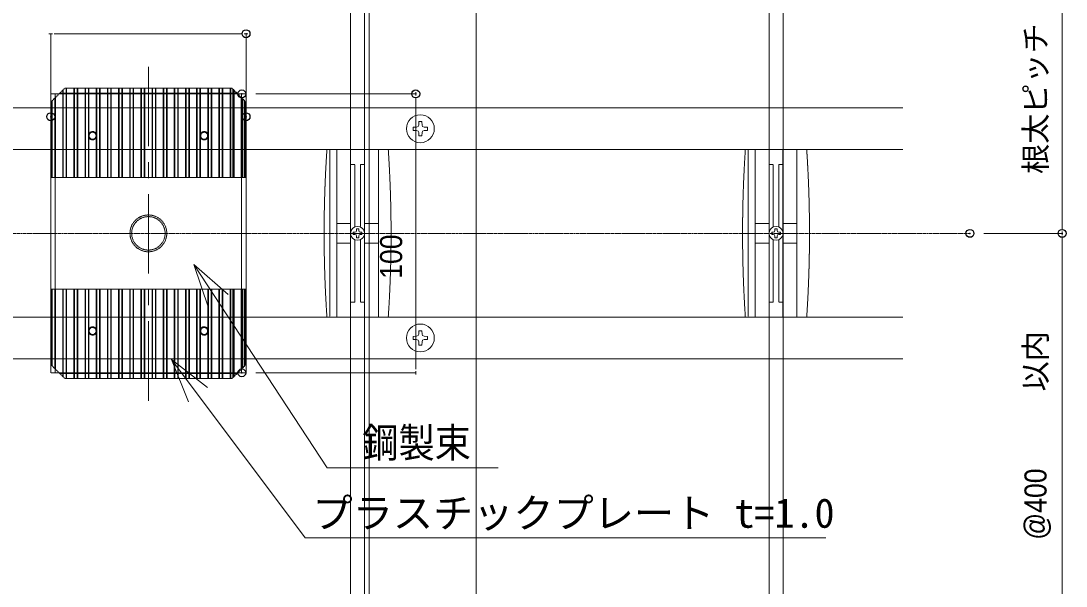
# Model space of a CAD drawing. Units: millimetres, scale not verified. Extents: x -12715 to 12220, y -3398 to 4210.
# Drawn here: x -3217.5 to -2842.8, y 3138.5 to 3341.1 of the extents above; entities that cross this region are included whole.
import ezdxf
from ezdxf.enums import TextEntityAlignment as Align

# ---------------------------------------------------------------- set-up
doc = ezdxf.new("R2010")
doc.units = ezdxf.units.MM
doc.header["$LTSCALE"] = 5.7
doc.header["$PDMODE"] = 32
doc.header["$PDSIZE"] = 2.85
doc.linetypes.add('CHAIN1', pattern=[8, 5, -1, 1, -1])
doc.linetypes.add('DASHED1', pattern=[1.8, 1.2, -0.6])
for name, color, linetype, lineweight in [('0-1_デッキ', 7, 'Continuous', 9), ('0-2_文字', 4, 'Continuous', 9), ('0-3_寸法', 7, 'Continuous', 9), ('0-4_一般', 4, 'Continuous', 9), ('0-5_根太', 4, 'Continuous', 9), ('0-6_ビス', 2, 'Continuous', 9), ('0-7_0', 7, 'Continuous', 9), ('0-B_WQCS', 4, 'Continuous', 9), ('0-C_束', 4, 'Continuous', 9)]:
    doc.layers.add(name, color=color, linetype=linetype, lineweight=lineweight)
doc.layers.add('0-8_DEFPOINTS', color=7, linetype='Continuous')
doc.styles.add('Osaka', font='')
doc.styles.add('ＭＳ ゴシック', font='')
doc.styles.get('Osaka').set_extended_font_data('Osaka')
doc.styles.get('ＭＳ ゴシック').set_extended_font_data('MS Gothic')

# ---------------------------------------------------------------- blocks, each defined once
blk = doc.blocks.new('_DOT')
at = {"layer": '0-7_0'}
for p, q in [((-20, 0), (-40, 0)), ((-10, 0), (10, 0))]:
    blk.add_line(p, q, dxfattribs=at)
blk = doc.blocks.new('グループ-301-1')
at = {"layer": '0-5_根太', "linetype": 'DASHED1'}
for p, q in [((-148038.6, 15598.7), (-126754.2, 15598.7)), ((-148038.6, 14998.7), (-126754.2, 14998.7)), ((-148038.6, 12598.7), (-126754.2, 12598.7)), ((-148038.6, 11998.7), (-126754.2, 11998.7))]:
    blk.add_line(p, q, dxfattribs=at)
at = {"layer": '0-5_根太', "linetype": 'CHAIN1'}
blk.add_line((-159793.2, 13798.7), (-125793.2, 13798.7), dxfattribs=at)
blk = doc.blocks.new('グループ-305-1')
at = {"layer": '0-6_ビス'}
for p, q in [((-133727.8, 12322.6), (-133707.5, 12332)), ((-133698.1, 12352.3), (-133707.5, 12332)), ((-133698.1, 12352.3), (-133697.4, 12399.9)), ((-133650.4, 12352.3), (-133641, 12332)), ((-133620.7, 12322.6), (-133641, 12332)), ((-133620.7, 12322.6), (-133573, 12321.9)), ((-133727.8, 12274.8), (-133775.5, 12275.5)), ((-133727.8, 12274.8), (-133707.5, 12265.4)), ((-133698.1, 12245.1), (-133707.5, 12265.4)), ((-133650.4, 12245.1), (-133651.1, 12197.5)), ((-133650.4, 12245.1), (-133641, 12265.4)), ((-133620.7, 12274.8), (-133641, 12265.4))]:
    blk.add_line(p, q, dxfattribs=at)
for points in [[(-133727.8, 12322.6), (-133775.5, 12321.9), (-133775.8, 12320.3), (-133776.1, 12318.8), (-133776.4, 12317.2), (-133776.7, 12315.7), (-133777, 12314.1), (-133777.2, 12312.6), (-133777.4, 12311), (-133777.6, 12309.5), (-133777.7, 12308), (-133777.8, 12306.4), (-133777.9, 12304.9), (-133778, 12303.3), (-133778.1, 12301.8), (-133778.1, 12300.2), (-133778.1, 12298.7), (-133778.1, 12297.2), (-133778.1, 12295.6), (-133778, 12294.1), (-133777.9, 12292.5), (-133777.8, 12291), (-133777.7, 12289.4), (-133777.6, 12287.9), (-133777.4, 12286.4), (-133777.2, 12284.8), (-133777, 12283.3), (-133776.7, 12281.7), (-133776.4, 12280.2), (-133776.1, 12278.6), (-133775.8, 12277.1), (-133775.5, 12275.5)], [(-133650.4, 12352.3), (-133651.1, 12399.9), (-133652.6, 12400.3), (-133654.2, 12400.6), (-133655.7, 12400.9), (-133657.3, 12401.2), (-133658.8, 12401.4), (-133660.3, 12401.6), (-133661.9, 12401.8), (-133663.4, 12402), (-133665, 12402.2), (-133666.5, 12402.3), (-133668.1, 12402.4), (-133669.6, 12402.5), (-133671.2, 12402.5), (-133672.7, 12402.6), (-133674.2, 12402.6), (-133675.8, 12402.6), (-133677.3, 12402.5), (-133678.9, 12402.5), (-133680.4, 12402.4), (-133682, 12402.3), (-133683.5, 12402.2), (-133685, 12402), (-133686.6, 12401.8), (-133688.1, 12401.6), (-133689.7, 12401.4), (-133691.2, 12401.2), (-133692.8, 12400.9), (-133694.3, 12400.6), (-133695.8, 12400.3), (-133697.4, 12399.9)], [(-133620.7, 12274.8), (-133573, 12275.5), (-133572.7, 12277.1), (-133572.3, 12278.6), (-133572, 12280.2), (-133571.8, 12281.7), (-133571.5, 12283.3), (-133571.3, 12284.8), (-133571.1, 12286.4), (-133570.9, 12287.9), (-133570.8, 12289.4), (-133570.6, 12291), (-133570.5, 12292.5), (-133570.5, 12294.1), (-133570.4, 12295.6), (-133570.4, 12297.2), (-133570.4, 12298.7), (-133570.4, 12300.2), (-133570.4, 12301.8), (-133570.5, 12303.3), (-133570.5, 12304.9), (-133570.6, 12306.4), (-133570.8, 12308), (-133570.9, 12309.5), (-133571.1, 12311), (-133571.3, 12312.6), (-133571.5, 12314.1), (-133571.8, 12315.7), (-133572, 12317.2), (-133572.3, 12318.8), (-133572.7, 12320.3), (-133573, 12321.9)], [(-133698.1, 12245.1), (-133697.4, 12197.5), (-133695.8, 12197.1), (-133694.3, 12196.8), (-133692.8, 12196.5), (-133691.2, 12196.2), (-133689.7, 12196), (-133688.1, 12195.8), (-133686.6, 12195.6), (-133685, 12195.4), (-133683.5, 12195.2), (-133682, 12195.1), (-133680.4, 12195), (-133678.9, 12194.9), (-133677.3, 12194.9), (-133675.8, 12194.8), (-133674.2, 12194.8), (-133672.7, 12194.8), (-133671.2, 12194.9), (-133669.6, 12194.9), (-133668.1, 12195), (-133666.5, 12195.1), (-133665, 12195.2), (-133663.4, 12195.4), (-133661.9, 12195.6), (-133660.3, 12195.8), (-133658.8, 12196), (-133657.3, 12196.2), (-133655.7, 12196.5), (-133654.2, 12196.8), (-133652.6, 12197.1), (-133651.1, 12197.5)]]:
    blk.add_lwpolyline(points, dxfattribs=at)
blk.add_circle((-133674.2, 12298.7), 200, dxfattribs=at)
blk = doc.blocks.new('グループ-306-1')
at = {"layer": '0-6_ビス'}
for p, q in [((-133727.8, 15322.6), (-133775.5, 15321.9)), ((-133727.8, 15322.6), (-133707.5, 15332)), ((-133698.1, 15352.3), (-133707.5, 15332)), ((-133650.4, 15352.3), (-133651.1, 15399.9)), ((-133650.4, 15352.3), (-133641, 15332)), ((-133620.7, 15322.6), (-133641, 15332)), ((-133727.8, 15274.8), (-133707.5, 15265.4)), ((-133698.1, 15245.1), (-133707.5, 15265.4)), ((-133698.1, 15245.1), (-133697.4, 15197.5)), ((-133650.4, 15245.1), (-133641, 15265.4)), ((-133620.7, 15274.8), (-133641, 15265.4)), ((-133620.7, 15274.8), (-133573, 15275.5))]:
    blk.add_line(p, q, dxfattribs=at)
for points in [[(-133727.8, 15274.8), (-133775.5, 15275.5), (-133775.8, 15277.1), (-133776.1, 15278.6), (-133776.4, 15280.2), (-133776.7, 15281.7), (-133777, 15283.3), (-133777.2, 15284.8), (-133777.4, 15286.4), (-133777.6, 15287.9), (-133777.7, 15289.4), (-133777.8, 15291), (-133777.9, 15292.5), (-133778, 15294.1), (-133778.1, 15295.6), (-133778.1, 15297.2), (-133778.1, 15298.7), (-133778.1, 15300.2), (-133778.1, 15301.8), (-133778, 15303.3), (-133777.9, 15304.9), (-133777.8, 15306.4), (-133777.7, 15308), (-133777.6, 15309.5), (-133777.4, 15311), (-133777.2, 15312.6), (-133777, 15314.1), (-133776.7, 15315.7), (-133776.4, 15317.2), (-133776.1, 15318.8), (-133775.8, 15320.3), (-133775.5, 15321.9)], [(-133698.1, 15352.3), (-133697.4, 15399.9), (-133695.8, 15400.3), (-133694.3, 15400.6), (-133692.8, 15400.9), (-133691.2, 15401.2), (-133689.7, 15401.4), (-133688.1, 15401.6), (-133686.6, 15401.8), (-133685, 15402), (-133683.5, 15402.2), (-133682, 15402.3), (-133680.4, 15402.4), (-133678.9, 15402.5), (-133677.3, 15402.5), (-133675.8, 15402.6), (-133674.2, 15402.6), (-133672.7, 15402.6), (-133671.2, 15402.5), (-133669.6, 15402.5), (-133668.1, 15402.4), (-133666.5, 15402.3), (-133665, 15402.2), (-133663.4, 15402), (-133661.9, 15401.8), (-133660.3, 15401.6), (-133658.8, 15401.4), (-133657.3, 15401.2), (-133655.7, 15400.9), (-133654.2, 15400.6), (-133652.6, 15400.3), (-133651.1, 15399.9)], [(-133620.7, 15322.6), (-133573, 15321.9), (-133572.7, 15320.3), (-133572.3, 15318.8), (-133572, 15317.2), (-133571.8, 15315.7), (-133571.5, 15314.1), (-133571.3, 15312.6), (-133571.1, 15311), (-133570.9, 15309.5), (-133570.8, 15308), (-133570.6, 15306.4), (-133570.5, 15304.9), (-133570.5, 15303.3), (-133570.4, 15301.8), (-133570.4, 15300.2), (-133570.4, 15298.7), (-133570.4, 15297.2), (-133570.4, 15295.6), (-133570.5, 15294.1), (-133570.5, 15292.5), (-133570.6, 15291), (-133570.8, 15289.4), (-133570.9, 15287.9), (-133571.1, 15286.4), (-133571.3, 15284.8), (-133571.5, 15283.3), (-133571.8, 15281.7), (-133572, 15280.2), (-133572.3, 15278.6), (-133572.7, 15277.1), (-133573, 15275.5)], [(-133650.4, 15245.1), (-133651.1, 15197.5), (-133652.6, 15197.1), (-133654.2, 15196.8), (-133655.7, 15196.5), (-133657.3, 15196.2), (-133658.8, 15196), (-133660.3, 15195.8), (-133661.9, 15195.6), (-133663.4, 15195.4), (-133665, 15195.2), (-133666.5, 15195.1), (-133668.1, 15195), (-133669.6, 15194.9), (-133671.2, 15194.9), (-133672.7, 15194.8), (-133674.2, 15194.8), (-133675.8, 15194.8), (-133677.3, 15194.9), (-133678.9, 15194.9), (-133680.4, 15195), (-133682, 15195.1), (-133683.5, 15195.2), (-133685, 15195.4), (-133686.6, 15195.6), (-133688.1, 15195.8), (-133689.7, 15196), (-133691.2, 15196.2), (-133692.8, 15196.5), (-133694.3, 15196.8), (-133695.8, 15197.1), (-133697.4, 15197.5)]]:
    blk.add_lwpolyline(points, dxfattribs=at)
blk.add_circle((-133674.2, 15298.7), 200, dxfattribs=at)
blk = doc.blocks.new('グループ-401-1')
at = {"layer": '0-B_WQCS'}
blk.add_line((16, -39.2), (16, -62.5), dxfattribs=at)
for points in [[(-39.2, -16), (-62.5, -16), (-62.5, 16), (-39.2, 16)], [(-16, 39.3), (-16, 62.5), (16, 62.5), (16, 39.3)], [(39.2, 16), (62.5, 16), (62.5, -16), (39.2, -16)], [(16, -62.5), (-16, -62.5), (-16, -39.2)]]:
    blk.add_lwpolyline(points, dxfattribs=at)
blk.add_circle((0, 0), 100, dxfattribs=at)
for centre, start, end in [((-39.2, 39.3), 270, 0), ((39.2, 39.3), 180, 270), ((-39.2, -39.2), 0, 90), ((39.2, -39.2), 90, 180)]:
    blk.add_arc(centre, 23.2, start, end, dxfattribs=at)
blk = doc.blocks.new('グループ-402-1')
at = {"layer": '0-B_WQCS'}
blk.add_blockref('グループ-401-1', (0, 0), dxfattribs=at)
blk = doc.blocks.new('グループ-403-1')
at = {"layer": '0-B_WQCS', "linetype": 'DASHED1'}
for p, q in [((440, 1200), (-440, 1200)), ((-299.7, 1200), (-299.7, -1200)), ((-99.7, 1200), (-99.7, 29.8)), ((99.7, 29.8), (99.7, 1200)), ((299.7, -1200), (299.7, 1200)), ((-400, 1193.3), (-400, -1193.3)), ((-99.7, 988.4), (-40, 988.4)), ((-40, 96), (-40, 988.4)), ((40, 988.4), (40, 96)), ((40, 988.4), (99.7, 988.4)), ((-99.7, 140), (-299.7, 140)), ((99.7, 140), (299.7, 140)), ((-99.7, -140), (-299.7, -140)), ((-99.7, -29.8), (-99.7, -1200)), ((-40, -988.4), (-40, -96)), ((40, -96), (40, -988.4)), ((99.7, -1200), (99.7, -29.8)), ((99.7, -140), (299.7, -140)), ((-40, -988.4), (-99.7, -988.4)), ((99.7, -988.4), (40, -988.4)), ((440, -1200), (-440, -1200))]:
    blk.add_line(p, q, dxfattribs=at)
at = {"layer": '0-B_WQCS'}
for p, q in [((-99.7, 1200), (100.3, 1200)), ((100.3, -1200), (-99.7, -1200))]:
    blk.add_line(p, q, dxfattribs=at)
at = {"layer": '0-B_WQCS', "linetype": 'DASHED1'}
for centre, start, end in [((17540, 0), 176.1817, 183.8183), ((-17540, 0), 0, 3.8183), ((-17540, 0), 356.1817, 0)]:
    blk.add_arc(centre, 18020, start, end, dxfattribs=at)
at = {"layer": '0-B_WQCS'}
blk.add_blockref('グループ-402-1', (0, 0), dxfattribs=at)
blk = doc.blocks.new('グループ-404-1')
at = {"layer": '0-B_WQCS'}
blk.add_blockref('グループ-403-1', (0, 0), dxfattribs=at)
blk = doc.blocks.new('WQCS2016平')
at = {"layer": '0-B_WQCS'}
blk.add_blockref('グループ-404-1', (0, 0), dxfattribs=at)
blk = doc.blocks.new('グループ-594-1')
at = {"layer": '0-C_束', "linetype": 'DASHED1'}
for p, q in [((-138974, 12998.7), (-136174, 12998.7)), ((-138974, 11918.7), (-138974, 12998.7)), ((-138962, 12998.7), (-138962, 11906.7)), ((-138954, 12998.7), (-138954, 11898.7)), ((-138914, 11858.7), (-138914, 12998.7)), ((-138906, 11850.7), (-138906, 12998.7)), ((-138802, 11746.7), (-138802, 12998.7)), ((-138794, 12998.7), (-138794, 11738.7)), ((-138754, 11718.7), (-138754, 12998.7)), ((-138746, 11718.7), (-138746, 12998.7)), ((-138642, 11718.7), (-138642, 12998.7)), ((-138634, 11718.7), (-138634, 12998.7)), ((-138594, 11718.7), (-138594, 12998.7)), ((-138586, 11718.7), (-138586, 12998.7)), ((-138482, 11718.7), (-138482, 12998.7)), ((-138474, 11718.7), (-138474, 12998.7)), ((-138434, 11718.7), (-138434, 12998.7)), ((-138426, 11718.7), (-138426, 12998.7)), ((-138322, 11718.7), (-138322, 12998.7)), ((-138314, 11718.7), (-138314, 12998.7)), ((-138274, 11718.7), (-138274, 12998.7)), ((-138266, 11718.7), (-138266, 12998.7)), ((-138162, 11718.7), (-138162, 12998.7)), ((-138154, 11718.7), (-138154, 12998.7)), ((-138114, 11718.7), (-138114, 12998.7)), ((-138106, 11718.7), (-138106, 12998.7)), ((-138002, 11718.7), (-138002, 12998.7)), ((-137994, 12998.7), (-137994, 11718.7)), ((-137954, 11718.7), (-137954, 12998.7)), ((-137946, 11718.7), (-137946, 12998.7)), ((-137842, 11718.7), (-137842, 12998.7)), ((-137834, 11718.7), (-137834, 12998.7)), ((-137794, 11718.7), (-137794, 12998.7)), ((-137786, 11718.7), (-137786, 12998.7)), ((-137682, 11718.7), (-137682, 12998.7)), ((-137674, 11718.7), (-137674, 12998.7)), ((-137634, 11718.7), (-137634, 12998.7)), ((-137626, 11718.7), (-137626, 12998.7)), ((-137522, 11718.7), (-137522, 12998.7)), ((-137514, 11718.7), (-137514, 12998.7)), ((-137474, 11718.7), (-137474, 12998.7)), ((-137466, 11718.7), (-137466, 12998.7)), ((-137362, 11718.7), (-137362, 12998.7)), ((-137354, 11718.7), (-137354, 12998.7)), ((-137314, 11718.7), (-137314, 12998.7)), ((-137306, 11718.7), (-137306, 12998.7)), ((-137202, 11718.7), (-137202, 12998.7)), ((-137194, 11718.7), (-137194, 12998.7)), ((-137154, 11718.7), (-137154, 12998.7)), ((-137146, 11718.7), (-137146, 12998.7)), ((-137042, 11718.7), (-137042, 12998.7)), ((-137034, 11718.7), (-137034, 12998.7)), ((-136994, 11718.7), (-136994, 12998.7)), ((-136986, 11718.7), (-136986, 12998.7)), ((-136882, 11718.7), (-136882, 12998.7)), ((-136874, 11718.7), (-136874, 12998.7)), ((-136834, 11718.7), (-136834, 12998.7)), ((-136826, 11718.7), (-136826, 12998.7)), ((-136722, 11718.7), (-136722, 12998.7)), ((-136714, 11718.7), (-136714, 12998.7)), ((-136674, 11718.7), (-136674, 12998.7)), ((-136666, 11718.7), (-136666, 12998.7)), ((-136562, 11718.7), (-136562, 12998.7)), ((-136554, 11718.7), (-136554, 12998.7)), ((-136514, 11718.7), (-136514, 12998.7)), ((-136506, 11718.7), (-136506, 12998.7)), ((-136402, 11718.7), (-136402, 12998.7)), ((-136394, 11718.7), (-136394, 12998.7)), ((-136362, 11730.7), (-136362, 12998.7)), ((-136354, 12998.7), (-136354, 11738.7)), ((-136346, 12998.7), (-136346, 11746.7)), ((-136242, 12998.7), (-136242, 11850.7)), ((-136234, 12998.7), (-136234, 11858.7)), ((-136226, 12998.7), (-136226, 11866.7)), ((-136202, 12998.7), (-136202, 11890.7)), ((-136194, 12998.7), (-136194, 11898.7)), ((-136186, 12998.7), (-136186, 11906.7)), ((-136174, 12998.7), (-136174, 11918.7)), ((-138774, 11718.7), (-138974, 11918.7)), ((-136174, 11918.7), (-136374, 11718.7)), ((-138844.1, 11788.8), (-136304, 11788.8)), ((-136374, 11718.7), (-138774, 11718.7))]:
    blk.add_line(p, q, dxfattribs=at)
for centre in [(-138374, 12398.7), (-136774, 12398.7)]:
    blk.add_circle(centre, 49.9, dxfattribs=at)
blk = doc.blocks.new('グループ-595-1')
at = {"layer": '0-C_束', "linetype": 'DASHED1'}
for p, q in [((-138774, 15878.7), (-138974, 15678.7)), ((-138914, 15738.7), (-138914, 14598.7)), ((-138906, 15746.7), (-138906, 14598.7)), ((-138844.1, 15808.6), (-136304, 15808.6)), ((-138802, 15850.7), (-138802, 14598.7)), ((-138794, 14598.7), (-138794, 15858.7)), ((-136374, 15878.7), (-138774, 15878.7)), ((-138754, 15878.7), (-138754, 14598.7)), ((-138746, 15878.7), (-138746, 14598.7)), ((-138642, 15878.7), (-138642, 14598.7)), ((-138634, 15878.7), (-138634, 14598.7)), ((-138594, 15878.7), (-138594, 14598.7)), ((-138586, 15878.7), (-138586, 14598.7)), ((-138482, 15878.7), (-138482, 14598.7)), ((-138474, 15878.7), (-138474, 14598.7)), ((-138434, 15878.7), (-138434, 14598.7)), ((-138426, 15878.7), (-138426, 14598.7)), ((-138322, 15878.7), (-138322, 14598.7)), ((-138314, 15878.7), (-138314, 14598.7)), ((-138274, 15878.7), (-138274, 14598.7)), ((-138266, 15878.7), (-138266, 14598.7)), ((-138162, 15878.7), (-138162, 14598.7)), ((-138154, 15878.7), (-138154, 14598.7)), ((-138114, 15878.7), (-138114, 14598.7)), ((-138106, 15878.7), (-138106, 14598.7)), ((-138002, 15878.7), (-138002, 14598.7)), ((-137994, 14598.7), (-137994, 15878.7)), ((-137954, 15878.7), (-137954, 14598.7)), ((-137946, 15878.7), (-137946, 14598.7)), ((-137842, 15878.7), (-137842, 14598.7)), ((-137834, 15878.7), (-137834, 14598.7)), ((-137794, 15878.7), (-137794, 14598.7)), ((-137786, 15878.7), (-137786, 14598.7)), ((-137682, 15878.7), (-137682, 14598.7)), ((-137674, 15878.7), (-137674, 14598.7)), ((-137634, 15878.7), (-137634, 14598.7)), ((-137626, 15878.7), (-137626, 14598.7)), ((-137522, 15878.7), (-137522, 14598.7)), ((-137514, 15878.7), (-137514, 14598.7)), ((-137474, 15878.7), (-137474, 14598.7)), ((-137466, 15878.7), (-137466, 14598.7)), ((-137362, 15878.7), (-137362, 14598.7)), ((-137354, 15878.7), (-137354, 14598.7)), ((-137314, 15878.7), (-137314, 14598.7)), ((-137306, 15878.7), (-137306, 14598.7)), ((-137202, 15878.7), (-137202, 14598.7)), ((-137194, 15878.7), (-137194, 14598.7)), ((-137154, 15878.7), (-137154, 14598.7)), ((-137146, 15878.7), (-137146, 14598.7)), ((-137042, 15878.7), (-137042, 14598.7)), ((-137034, 15878.7), (-137034, 14598.7)), ((-136994, 15878.7), (-136994, 14598.7)), ((-136986, 15878.7), (-136986, 14598.7)), ((-136882, 15878.7), (-136882, 14598.7)), ((-136874, 15878.7), (-136874, 14598.7)), ((-136834, 15878.7), (-136834, 14598.7)), ((-136826, 15878.7), (-136826, 14598.7)), ((-136722, 15878.7), (-136722, 14598.7)), ((-136714, 15878.7), (-136714, 14598.7)), ((-136674, 15878.7), (-136674, 14598.7)), ((-136666, 15878.7), (-136666, 14598.7)), ((-136562, 15878.7), (-136562, 14598.7)), ((-136554, 15878.7), (-136554, 14598.7)), ((-136514, 15878.7), (-136514, 14598.7)), ((-136506, 15878.7), (-136506, 14598.7)), ((-136402, 15878.7), (-136402, 14598.7)), ((-136394, 15878.7), (-136394, 14598.7)), ((-136174, 15678.7), (-136374, 15878.7)), ((-136362, 15866.7), (-136362, 14598.7)), ((-136354, 14598.7), (-136354, 15858.7)), ((-136346, 14598.7), (-136346, 15850.7)), ((-136242, 14598.7), (-136242, 15746.7)), ((-136234, 14598.7), (-136234, 15738.7)), ((-138974, 15678.7), (-138974, 14598.7)), ((-138962, 14598.7), (-138962, 15690.7)), ((-138954, 14598.7), (-138954, 15698.7)), ((-136226, 14598.7), (-136226, 15730.7)), ((-136202, 14598.7), (-136202, 15706.7)), ((-136194, 14598.7), (-136194, 15698.7)), ((-136186, 14598.7), (-136186, 15690.7)), ((-136174, 14598.7), (-136174, 15678.7)), ((-138974, 14598.7), (-136174, 14598.7))]:
    blk.add_line(p, q, dxfattribs=at)
for centre in [(-138374, 15198.7), (-136774, 15198.7)]:
    blk.add_circle(centre, 49.9, dxfattribs=at)
blk = doc.blocks.new('グループ-596-1')
at = {"layer": '0-C_束', "linetype": 'DASHED1'}
for p, q in [((-138910, 15798.7), (-138910, 11798.7)), ((-136294, 15798.7), (-138854, 15798.7)), ((-136238, 15798.7), (-136238, 11798.7))]:
    blk.add_line(p, q, dxfattribs=at)
blk.add_lwpolyline([(-136294, 15798.7), (-136174, 15798.7), (-136174, 11798.7), (-136294, 11798.7), (-138854, 11798.7), (-138974, 11798.7), (-138974, 15798.7), (-138854, 15798.7)], dxfattribs=at)
for centre, radius in [((-138374, 15198.7), 60), ((-136774, 15198.7), 60), ((-137574, 13798.7), 264), ((-137574, 13798.7), 264), ((-137574, 13798.7), 240), ((-138374, 12398.7), 60), ((-136774, 12398.7), 60)]:
    blk.add_circle(centre, radius, dxfattribs=at)
at = {"layer": '0-C_束'}
for name in ['グループ-595-1', 'グループ-594-1']:
    blk.add_blockref(name, (0, 0), dxfattribs=at)

msp = doc.modelspace()

# ---------------------------------------------------------------- linework, layer by layer
at = {"layer": '0-1_デッキ'}
for p, q in [((-3099.265, 3057.468), (-3099.265, 3539.968)), ((-3094.265, 2974.968), (-3094.265, 3539.968)), ((-2949.265, 2974.968), (-2949.265, 3539.968)), ((-2944.265, 3057.468), (-2944.265, 3539.968)), ((-3099.265, 3057.468), (-3099.265, 3202.468))]:
    msp.add_line(p, q, dxfattribs=at)
at = {"layer": '0-1_デッキ', "color": 2}
for points in [[(-3094.27, 3534.968), (-3054.27, 3534.968), (-3054.27, 2984.968), (-3094.27, 2984.968)], [(-3094.27, 3534.968), (-3092.67, 3534.968), (-3092.67, 2984.968), (-3094.27, 2984.968)]]:
    msp.add_lwpolyline(points, close=True, dxfattribs=at)
at = {"layer": '0-2_文字'}
for q in [(-3155.521, 3253.845), (-3046.416, 3180.894)]:
    msp.add_line((-3107.629, 3180.894), q, dxfattribs=at)
for points in [[(-3150.17, 3238.305), (-3155.521, 3253.845), (-3143.117, 3243.062)], [(-2928.963, 3155.845), (-3115.588, 3155.845), (-3163.48, 3219.795)], [(-3157.323, 3204.557), (-3163.48, 3219.795), (-3150.529, 3209.677)]]:
    msp.add_lwpolyline(points, dxfattribs=at)
at = {"layer": '0-3_寸法'}
for p, q in [((-2844.208, 3462.464), (-2844.208, 3267.471)), ((-3206.765, 3311.755), (-3206.765, 3336.536)), ((-3204.261, 3336.536), (-3139.269, 3336.536)), ((-3136.765, 3311.755), (-3136.765, 3336.536)), ((-3133.265, 3314.968), (-3075.923, 3314.968)), ((-3075.923, 3217.471), (-3075.923, 3312.464)), ((-2872.244, 3264.968), (-2844.208, 3264.968)), ((-2872.244, 3264.968), (-2844.208, 3264.968)), ((-2844.208, 3057.471), (-2844.208, 3262.464)), ((-3133.265, 3214.968), (-3075.923, 3214.968))]:
    msp.add_line(p, q, dxfattribs=at)
at = {"layer": '0-4_一般', "linetype": 'CHAIN1'}
msp.add_line((-3171.765, 3204.968), (-3171.765, 3324.968), dxfattribs=at)
at = {"layer": '0-8_DEFPOINTS'}
for p in [(-3136.765, 3336.536), (-3138.265, 3314.968), (-3075.923, 3314.968), (-3206.765, 3306.755), (-3136.765, 3306.755), (-2877.244, 3264.968), (-2844.208, 3264.968), (-3138.265, 3214.968)]:
    msp.add_point(p, dxfattribs=at)

# ---------------------------------------------------------------- block references
at = {"layer": '0-3_寸法', "xscale": 0.06259308, "yscale": 0.06259308}
for p, rotation in [((-3206.765, 3336.536), 180), ((-3075.923, 3314.968), 90), ((-2844.208, 3264.968), 270), ((-2844.208, 3264.968), 90), ((-3075.923, 3214.968), 270)]:
    msp.add_blockref('_DOT', p, dxfattribs=dict(at, rotation=rotation))
msp.add_blockref('_DOT', (-3136.765, 3336.536), dxfattribs=at)
at = {"layer": '0-5_根太', "xscale": 0.025, "yscale": 0.025}
msp.add_blockref('グループ-301-1', (267.586, 2920), dxfattribs=at)
at = {"layer": '0-6_ビス', "xscale": 0.025, "yscale": 0.025}
for name in ['グループ-306-1', 'グループ-305-1']:
    msp.add_blockref(name, (267.586, 2920), dxfattribs=at)
at = {"layer": '0-B_WQCS', "xscale": 0.025, "yscale": 0.025}
for p in [(-3096.765, 3264.968), (-2946.765, 3264.968)]:
    msp.add_blockref('WQCS2016平', p, dxfattribs=at)
at = {"layer": '0-C_束', "xscale": 0.025, "yscale": 0.025}
msp.add_blockref('グループ-596-1', (267.586, 2920), dxfattribs=at)

# ---------------------------------------------------------------- texts
at = {"layer": '0-2_文字', "style": 'ＭＳ ゴシック', "width": 0.9}
msp.add_text('鋼製束', height=10.56, dxfattribs=at).set_placement((-3095.057, 3181.46), align=Align.BOTTOM_LEFT)
at = {"layer": '0-2_文字', "style": 'ＭＳ ゴシック'}
msp.add_text('プラスチックプレート t=1.0', height=10.56, dxfattribs=at).set_placement((-3112.919, 3156.251), align=Align.BOTTOM_LEFT)
at = {"layer": '0-3_寸法', "style": 'Osaka'}
for s, p in [('根太ピッチ', (-2847.417, 3286.268)), ('以内', (-2847.417, 3208.311))]:
    msp.add_text(s, height=7.918, rotation=90, dxfattribs=at).set_placement(p, align=Align.BOTTOM_LEFT)
at = {"layer": '0-3_寸法', "style": 'Osaka', "width": 0.9}
for s, p in [('100', (-3078.423, 3248.679)), (' @400', (-2847.417, 3152.465))]:
    msp.add_text(s, height=7.918, rotation=90, dxfattribs=at).set_placement(p, align=Align.BOTTOM_LEFT)

doc.saveas('drawing.dxf')
